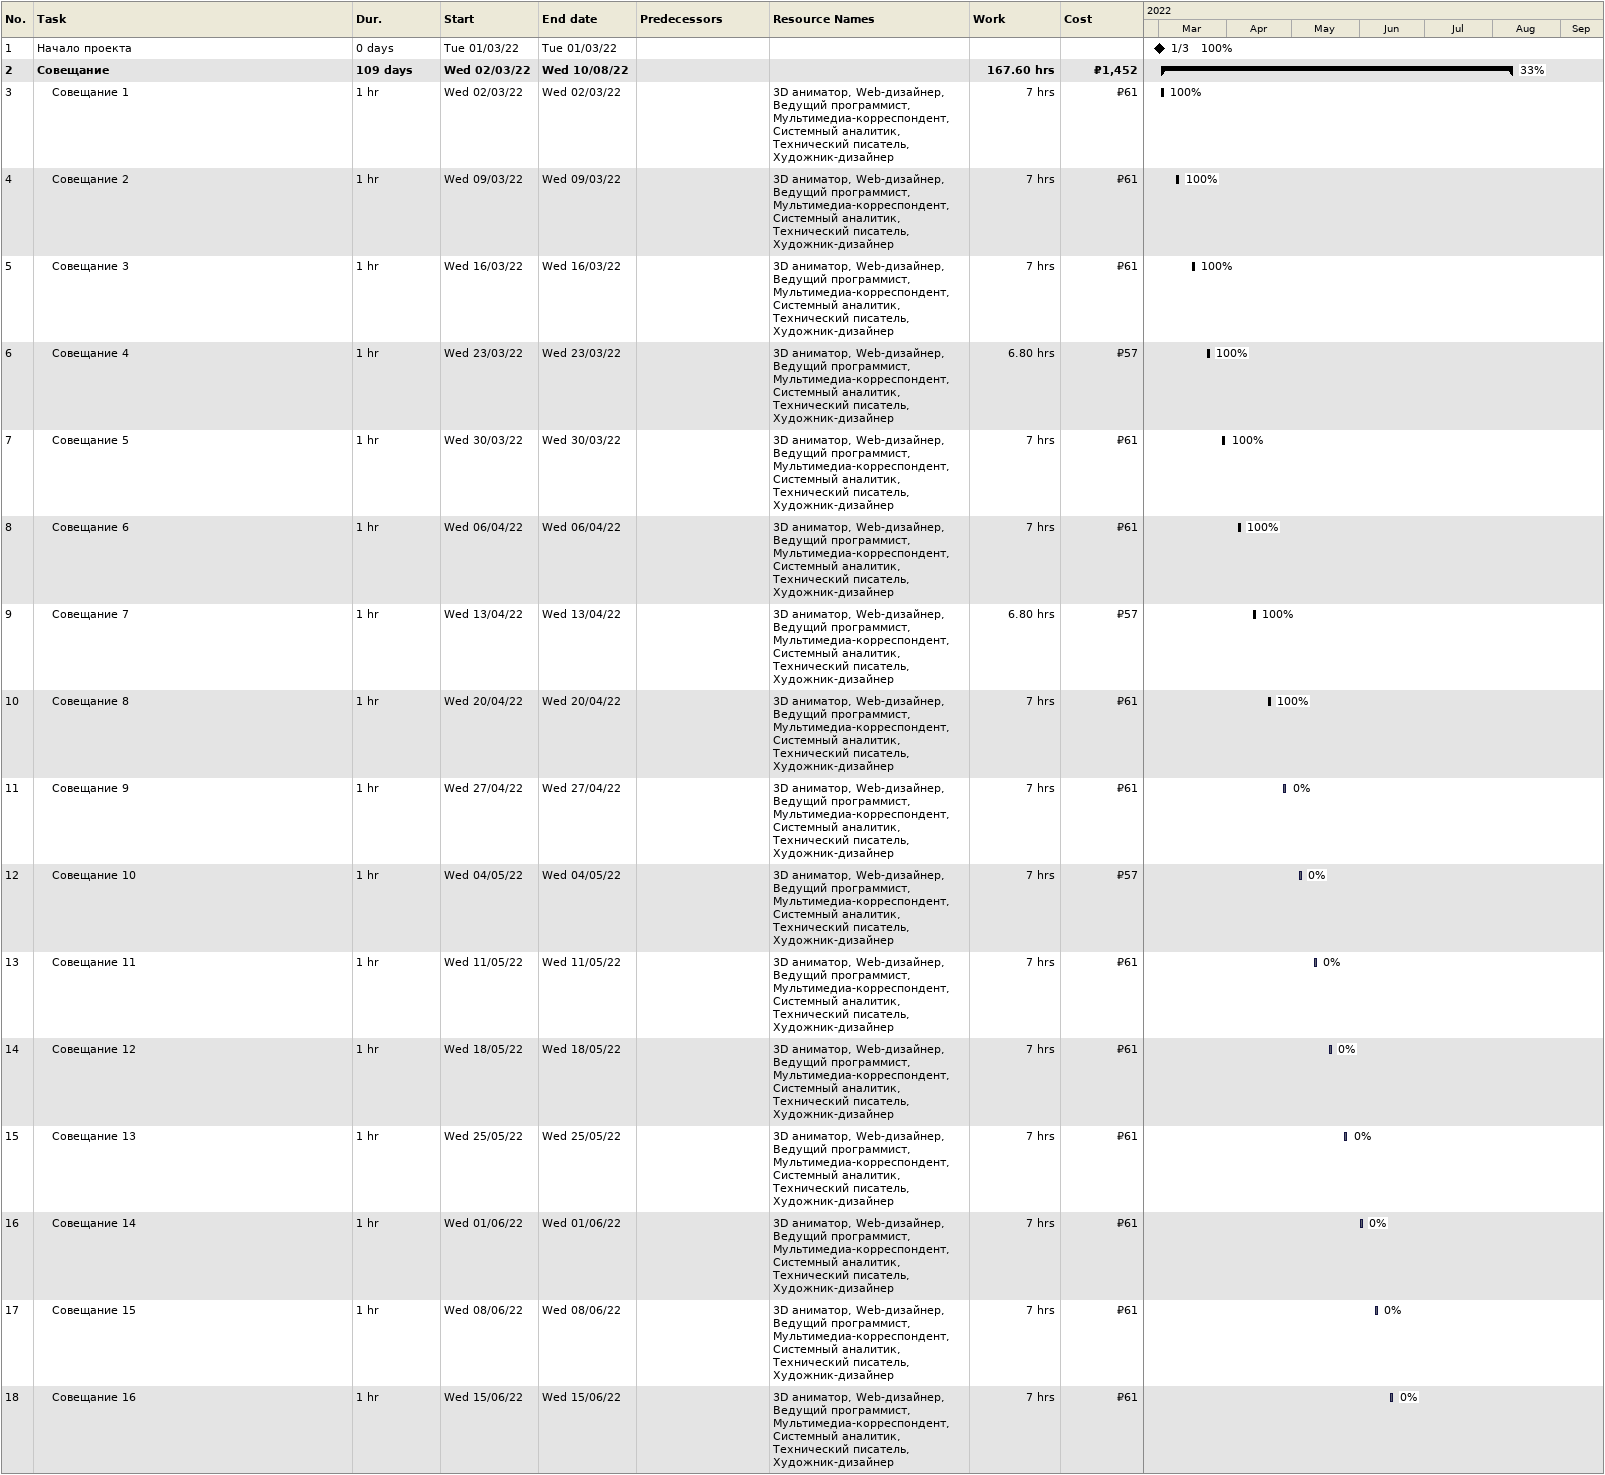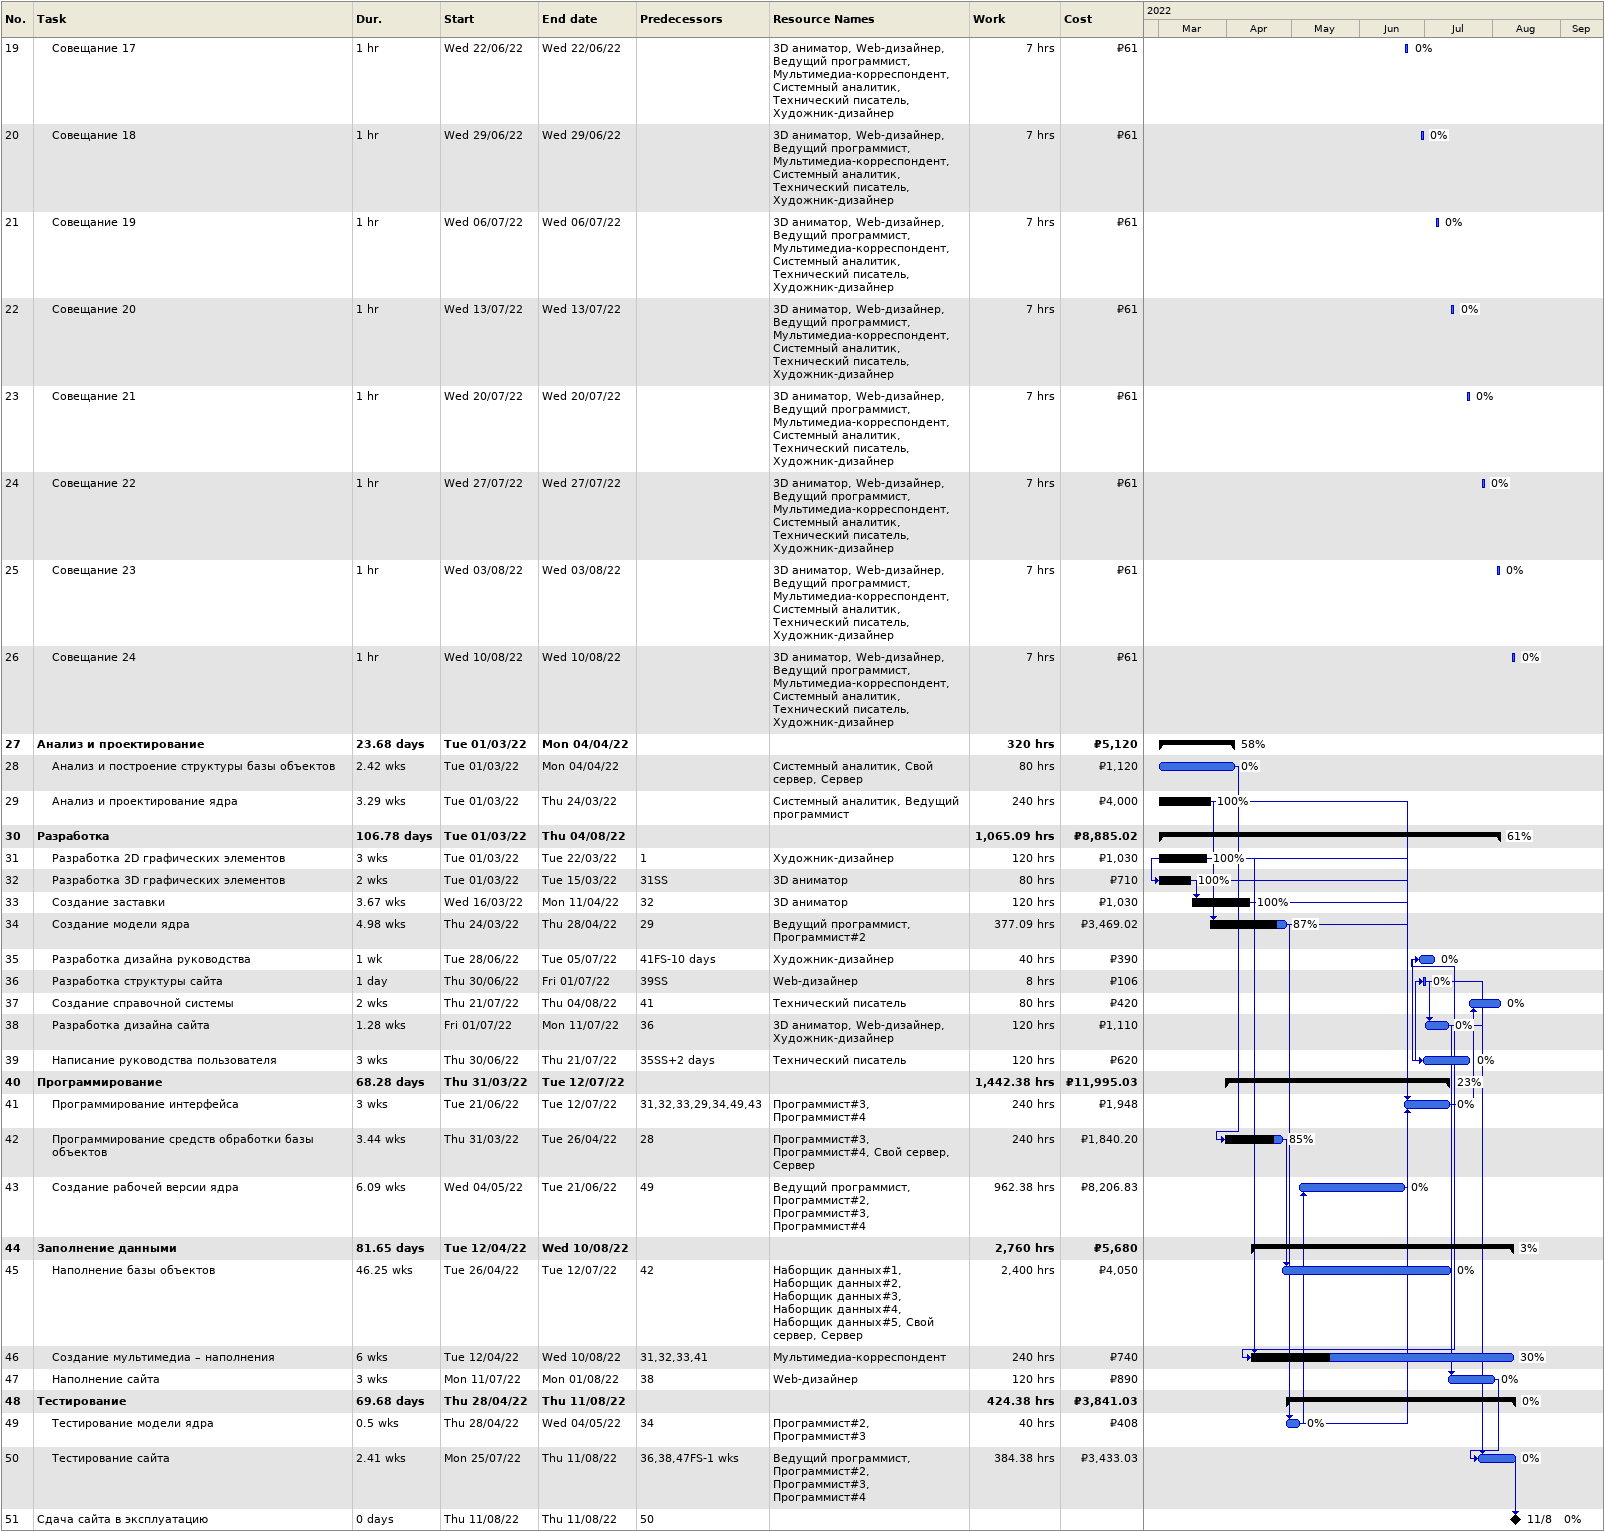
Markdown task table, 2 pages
| ID | Level | Task | Duration | Start | Finish | Predecessors | Resources | % complete | Work (h) | Cost (₽) |
|---|---|---|---|---|---|---|---|---|---|---|
| 1 | 1 | Начало проекта | 0d | 2022-03-01 | 2022-03-01 |  |  | 100 |  |  |
| 2 | 1 | **Совещание** | 109d | 2022-03-02 | 2022-08-10 |  |  | 33 | 167.60 | 1452 |
| 3 | 2 | Совещание 1 | 1h | 2022-03-02 | 2022-03-02 |  | 3D аниматор, Web-дизайнер, Ведущий программист, Мультимедиа-корреспондент, Системный аналитик, Технический писатель, Художник-дизайнер | 100 | 7 | 61 |
| 4 | 2 | Совещание 2 | 1h | 2022-03-09 | 2022-03-09 |  | 3D аниматор, Web-дизайнер, Ведущий программист, Мультимедиа-корреспондент, Системный аналитик, Технический писатель, Художник-дизайнер | 100 | 7 | 61 |
| 5 | 2 | Совещание 3 | 1h | 2022-03-16 | 2022-03-16 |  | 3D аниматор, Web-дизайнер, Ведущий программист, Мультимедиа-корреспондент, Системный аналитик, Технический писатель, Художник-дизайнер | 100 | 7 | 61 |
| 6 | 2 | Совещание 4 | 1h | 2022-03-23 | 2022-03-23 |  | 3D аниматор, Web-дизайнер, Ведущий программист, Мультимедиа-корреспондент, Системный аналитик, Технический писатель, Художник-дизайнер | 100 | 6.80 | 57 |
| 7 | 2 | Совещание 5 | 1h | 2022-03-30 | 2022-03-30 |  | 3D аниматор, Web-дизайнер, Ведущий программист, Мультимедиа-корреспондент, Системный аналитик, Технический писатель, Художник-дизайнер | 100 | 7 | 61 |
| 8 | 2 | Совещание 6 | 1h | 2022-04-06 | 2022-04-06 |  | 3D аниматор, Web-дизайнер, Ведущий программист, Мультимедиа-корреспондент, Системный аналитик, Технический писатель, Художник-дизайнер | 100 | 7 | 61 |
| 9 | 2 | Совещание 7 | 1h | 2022-04-13 | 2022-04-13 |  | 3D аниматор, Web-дизайнер, Ведущий программист, Мультимедиа-корреспондент, Системный аналитик, Технический писатель, Художник-дизайнер | 100 | 6.80 | 57 |
| 10 | 2 | Совещание 8 | 1h | 2022-04-20 | 2022-04-20 |  | 3D аниматор, Web-дизайнер, Ведущий программист, Мультимедиа-корреспондент, Системный аналитик, Технический писатель, Художник-дизайнер | 100 | 7 | 61 |
| 11 | 2 | Совещание 9 | 1h | 2022-04-27 | 2022-04-27 |  | 3D аниматор, Web-дизайнер, Ведущий программист, Мультимедиа-корреспондент, Системный аналитик, Технический писатель, Художник-дизайнер | 0 | 7 | 61 |
| 12 | 2 | Совещание 10 | 1h | 2022-05-04 | 2022-05-04 |  | 3D аниматор, Web-дизайнер, Ведущий программист, Мультимедиа-корреспондент, Системный аналитик, Технический писатель, Художник-дизайнер | 0 | 7 | 57 |
| 13 | 2 | Совещание 11 | 1h | 2022-05-11 | 2022-05-11 |  | 3D аниматор, Web-дизайнер, Ведущий программист, Мультимедиа-корреспондент, Системный аналитик, Технический писатель, Художник-дизайнер | 0 | 7 | 61 |
| 14 | 2 | Совещание 12 | 1h | 2022-05-18 | 2022-05-18 |  | 3D аниматор, Web-дизайнер, Ведущий программист, Мультимедиа-корреспондент, Системный аналитик, Технический писатель, Художник-дизайнер | 0 | 7 | 61 |
| 15 | 2 | Совещание 13 | 1h | 2022-05-25 | 2022-05-25 |  | 3D аниматор, Web-дизайнер, Ведущий программист, Мультимедиа-корреспондент, Системный аналитик, Технический писатель, Художник-дизайнер | 0 | 7 | 61 |
| 16 | 2 | Совещание 14 | 1h | 2022-06-01 | 2022-06-01 |  | 3D аниматор, Web-дизайнер, Ведущий программист, Мультимедиа-корреспондент, Системный аналитик, Технический писатель, Художник-дизайнер | 0 | 7 | 61 |
| 17 | 2 | Совещание 15 | 1h | 2022-06-08 | 2022-06-08 |  | 3D аниматор, Web-дизайнер, Ведущий программист, Мультимедиа-корреспондент, Системный аналитик, Технический писатель, Художник-дизайнер | 0 | 7 | 61 |
| 18 | 2 | Совещание 16 | 1h | 2022-06-15 | 2022-06-15 |  | 3D аниматор, Web-дизайнер, Ведущий программист, Мультимедиа-корреспондент, Системный аналитик, Технический писатель, Художник-дизайнер | 0 | 7 | 61 |
| 19 | 2 | Совещание 17 | 1h | 2022-06-22 | 2022-06-22 |  | 3D аниматор, Web-дизайнер, Ведущий программист, Мультимедиа-корреспондент, Системный аналитик, Технический писатель, Художник-дизайнер | 0 | 7 | 61 |
| 20 | 2 | Совещание 18 | 1h | 2022-06-29 | 2022-06-29 |  | 3D аниматор, Web-дизайнер, Ведущий программист, Мультимедиа-корреспондент, Системный аналитик, Технический писатель, Художник-дизайнер | 0 | 7 | 61 |
| 21 | 2 | Совещание 19 | 1h | 2022-07-06 | 2022-07-06 |  | 3D аниматор, Web-дизайнер, Ведущий программист, Мультимедиа-корреспондент, Системный аналитик, Технический писатель, Художник-дизайнер | 0 | 7 | 61 |
| 22 | 2 | Совещание 20 | 1h | 2022-07-13 | 2022-07-13 |  | 3D аниматор, Web-дизайнер, Ведущий программист, Мультимедиа-корреспондент, Системный аналитик, Технический писатель, Художник-дизайнер | 0 | 7 | 61 |
| 23 | 2 | Совещание 21 | 1h | 2022-07-20 | 2022-07-20 |  | 3D аниматор, Web-дизайнер, Ведущий программист, Мультимедиа-корреспондент, Системный аналитик, Технический писатель, Художник-дизайнер | 0 | 7 | 61 |
| 24 | 2 | Совещание 22 | 1h | 2022-07-27 | 2022-07-27 |  | 3D аниматор, Web-дизайнер, Ведущий программист, Мультимедиа-корреспондент, Системный аналитик, Технический писатель, Художник-дизайнер | 0 | 7 | 61 |
| 25 | 2 | Совещание 23 | 1h | 2022-08-03 | 2022-08-03 |  | 3D аниматор, Web-дизайнер, Ведущий программист, Мультимедиа-корреспондент, Системный аналитик, Технический писатель, Художник-дизайнер | 0 | 7 | 61 |
| 26 | 2 | Совещание 24 | 1h | 2022-08-10 | 2022-08-10 |  | 3D аниматор, Web-дизайнер, Ведущий программист, Мультимедиа-корреспондент, Системный аналитик, Технический писатель, Художник-дизайнер | 0 | 7 | 61 |
| 27 | 1 | **Анализ и проектирование** | 23.68d | 2022-03-01 | 2022-04-04 |  |  | 58 | 320 | 5120 |
| 28 | 2 | Анализ и построение структуры базы объектов | 2.42w | 2022-03-01 | 2022-04-04 |  | Системный аналитик, Свой сервер, Сервер | 0 | 80 | 1120 |
| 29 | 2 | Анализ и проектирование ядра | 3.29w | 2022-03-01 | 2022-03-24 |  | Системный аналитик, Ведущий программист | 100 | 240 | 4000 |
| 30 | 1 | **Разработка** | 106.78d | 2022-03-01 | 2022-08-04 |  |  | 61 | 1065.09 | 8885.02 |
| 31 | 2 | Разработка 2D графических элементов | 3w | 2022-03-01 | 2022-03-22 | 1 | Художник-дизайнер | 100 | 120 | 1030 |
| 32 | 2 | Разработка 3D графических элементов | 2w | 2022-03-01 | 2022-03-15 | 31SS | 3D аниматор | 100 | 80 | 710 |
| 33 | 2 | Создание заставки | 3.67w | 2022-03-16 | 2022-04-11 | 32 | 3D аниматор | 100 | 120 | 1030 |
| 34 | 2 | Создание модели ядра | 4.98w | 2022-03-24 | 2022-04-28 | 29 | Ведущий программист, Программист#2 | 87 | 377.09 | 3469.02 |
| 35 | 2 | Разработка дизайна руководства | 1w | 2022-06-28 | 2022-07-05 | 41FS-10d | Художник-дизайнер | 0 | 40 | 390 |
| 36 | 2 | Разработка структуры сайта | 1d | 2022-06-30 | 2022-07-01 | 39SS | Web-дизайнер | 0 | 8 | 106 |
| 37 | 2 | Создание справочной системы | 2w | 2022-07-21 | 2022-08-04 | 41 | Технический писатель | 0 | 80 | 420 |
| 38 | 2 | Разработка дизайна сайта | 1.28w | 2022-07-01 | 2022-07-11 | 36 | 3D аниматор, Web-дизайнер, Художник-дизайнер | 0 | 120 | 1110 |
| 39 | 2 | Написание руководства пользователя | 3w | 2022-06-30 | 2022-07-21 | 35SS+2d | Технический писатель | 0 | 120 | 620 |
| 40 | 1 | **Программирование** | 68.28d | 2022-03-31 | 2022-07-12 |  |  | 23 | 1442.38 | 11995.03 |
| 41 | 2 | Программирование интерфейса | 3w | 2022-06-21 | 2022-07-12 | 31, 32, 33, 29, 34, 49, 43 | Программист#3, Программист#4 | 0 | 240 | 1948 |
| 42 | 2 | Программирование средств обработки базы объектов | 3.44w | 2022-03-31 | 2022-04-26 | 28 | Программист#3, Программист#4, Свой сервер, Сервер | 85 | 240 | 1840.20 |
| 43 | 2 | Создание рабочей версии ядра | 6.09w | 2022-05-04 | 2022-06-21 | 49 | Ведущий программист, Программист#2, Программист#3, Программист#4 | 0 | 962.38 | 8206.83 |
| 44 | 1 | **Заполнение данными** | 81.65d | 2022-04-12 | 2022-08-10 |  |  | 3 | 2760 | 5680 |
| 45 | 2 | Наполнение базы объектов | 46.25w | 2022-04-26 | 2022-07-12 | 42 | Наборщик данных#1, Наборщик данных#2, Наборщик данных#3, Наборщик данных#4, Наборщик данных#5, Свой сервер, Сервер | 0 | 2400 | 4050 |
| 46 | 2 | Создание мультимедиа – наполнения | 6w | 2022-04-12 | 2022-08-10 | 31, 32, 33, 41 | Мультимедиа-корреспондент | 30 | 240 | 740 |
| 47 | 2 | Наполнение сайта | 3w | 2022-07-11 | 2022-08-01 | 38 | Web-дизайнер | 0 | 120 | 890 |
| 48 | 1 | **Тестирование** | 69.68d | 2022-04-28 | 2022-08-11 |  |  | 0 | 424.38 | 3841.03 |
| 49 | 2 | Тестирование модели ядра | 0.5w | 2022-04-28 | 2022-05-04 | 34 | Программист#2, Программист#3 | 0 | 40 | 408 |
| 50 | 2 | Тестирование сайта | 2.41w | 2022-07-25 | 2022-08-11 | 36, 38, 47FS-1w | Ведущий программист, Программист#2, Программист#3, Программист#4 | 0 | 384.38 | 3433.03 |
| 51 | 1 | Сдача сайта в эксплуатацию | 0d | 2022-08-11 | 2022-08-11 | 50 |  | 0 |  |  |
